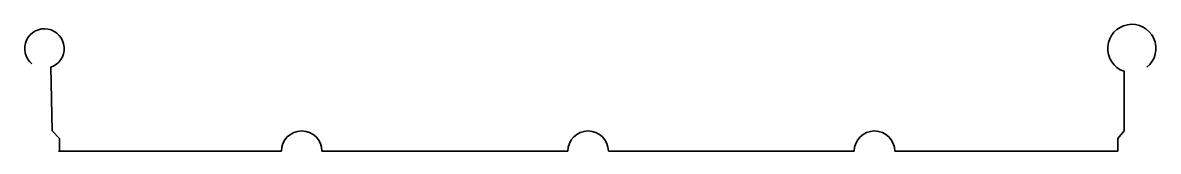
# Model space of a CAD drawing. Header units: metres. Extents: x -223 to 225, y 0 to 51.
import ezdxf

# ---------------------------------------------------------------- set-up
doc = ezdxf.new("R2010")
doc.units = ezdxf.units.M
doc.layers.add('A-DETL-GENF', color=92, linetype='Continuous', lineweight=18)

# ---------------------------------------------------------------- blocks, each defined once
blk = doc.blocks.new('47 Kalzip_felsbaan - 50_429-687255-00_0 Basismaterialen')
at = {"layer": 'A-DETL-GENF', "lineweight": 35}
for p, q in [((-212.01, 33.08), (-211.5, 8)), ((211.46, 8), (211.46, 31.48)), ((-211.5, 8), (-208.5, 5)), ((-208.5, 5), (-208.5, 0)), ((209, 5), (211.46, 8)), ((209, 0), (209, 5)), ((-121, 0), (-209, 0)), ((121, 0), (209, 0)), ((-171, 0), (-121, 0)), ((-41, 0), (-105, 0)), ((-58, 0), (-8, 0)), ((72, 0), (8, 0)), ((55, 0), (105, 0)), ((185, 0), (121, 0))]:
    blk.add_line(p, q, dxfattribs=at)
for centre, radius, start, end in [((214.5, 40.49), 9.51, 308.6923, 251.3315), ((-214.5, 40.46), 7.79, 288.6065, 230.1074), ((-113, 0), 8, 360, 180), ((0, 0), 8, 360, 180), ((113, 0), 8, 360, 180)]:
    blk.add_arc(centre, radius, start, end, dxfattribs=at)

msp = doc.modelspace()

# ---------------------------------------------------------------- block references
msp.add_blockref('47 Kalzip_felsbaan - 50_429-687255-00_0 Basismaterialen', (0, 0))

doc.saveas('drawing.dxf')
